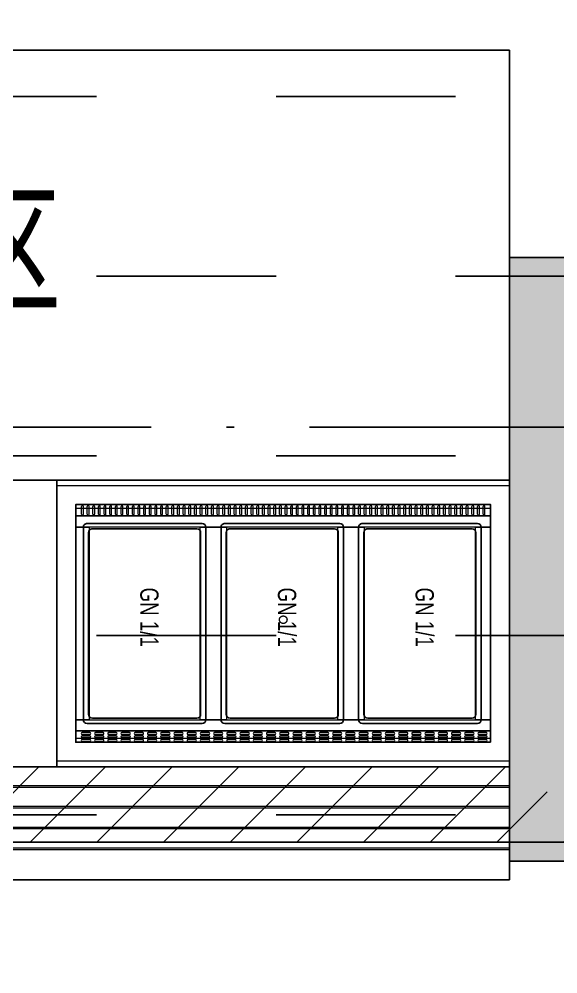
# Model space of a CAD drawing. Header units: millimetres. Extents: x 12325263 to 13848842, y -1463133 to 573208.
# Drawn here: x 12582797 to 12584225, y -844336 to -841805 of the extents above; entities that cross this region are included whole.
import ezdxf
from ezdxf.xclip import XClip

# ---------------------------------------------------------------- set-up
doc = ezdxf.new("R2010")
doc.units = ezdxf.units.MM
doc.header["$LTSCALE"] = 1000
doc.header["$XCLIPFRAME"] = 0
for name, pattern in [('DASHED', [19.05, 12.7, -6.35]), ('DOTE', [2.42, 2, -0.2, 0.02, -0.2]), ('HIDDEN', [9.525, 6.35, -3.175])]:
    doc.linetypes.add(name, pattern=pattern)
for name, color, linetype in [('A-ANNO-TEXT', 7, 'Continuous'), ('A-AXIS', 16, 'DOTE'), ('A-COLS', 6, 'Continuous'), ('A-WALL', 5, 'Continuous'), ('A-WALL-PATT', 8, 'Continuous'), ('A_WALL(防火墙)', 151, 'Continuous'), ('fur202301', 252, 'Continuous'), ('PUB_HATCH', 8, 'Continuous'), ('WALL', 5, 'Continuous'), ('WALL-SHATCH', 8, 'Continuous'), ('建筑-楼板开洞', 251, 'Continuous')]:
    doc.layers.add(name, color=color, linetype=linetype)
doc.styles.add('Chinese-08.15', font='swisscl.ttf')
doc.styles.add('TITXV', font='', dxfattribs={"width": 0.7})
doc.styles.get('TITXV').set_extended_font_data('SimSun')
pattern_1 = [(45, (0, 89.76), (-88.388383, 88.388383), [])]

# ---------------------------------------------------------------- blocks, each defined once
blk = doc.blocks.new('adgshg13-A$C7F010FC0')
at = {"layer": 'WALL-SHATCH'}
h = blk.add_hatch(color=256, dxfattribs=at)
h.dxf.hatch_style = 1
h.paths.add_polyline_path([(-60384.2, -16880.9), (-763.2, 197.5), (12587.6, -13153.3), (12587.6, -157996), (-162964.9, -188820.4), (-171262.4, -180522.9), (-171262.4, -31310.9), (-150707.2, -10755.7), (-131860.1, -7980.9), (-99162.4, -7980.9), (-99162.4, -4980.9), (-76620.4, -4980.9), (-70107.7, -16880.9)], flags=16)
h.paths.add_polyline_path([(-60091.2, -16380.9), (-646.9, 646.9), (12987.6, -12987.6), (12987.6, -158331.9), (-163100.6, -189250.4), (-171662.4, -180688.6), (-171662.4, -31145.2), (-150777.9, -10260.7), (-131896.7, -7480.9), (-99562.4, -7480.9), (-99562.4, -4580.9), (-76365.6, -4580.9), (-69907.5, -16380.9)])
blk = doc.blocks.new('A$C4C7A72D3')
at = {"layer": 'WALL', "color": 1}
blk.add_blockref('adgshg13-A$C7F010FC0', (210433, 205503.6), dxfattribs=at)
blk = doc.blocks.new('qlzw')
at = {"layer": 'A-AXIS'}
blk.add_line((12411416.8, 1038989.8), (12486866.8, 1038989.8), dxfattribs=at)
blk = doc.blocks.new('_FZH')
blk.add_lwpolyline([(-0.5, -0.5), (0.5, -0.5), (0.5, 0.5), (-0.5, 0.5)], close=True)
at = {"layer": 'PUB_HATCH'}
blk.add_solid([(-0.5, -0.5), (0.5, -0.5), (-0.5, 0.5), (0.5, 0.5)], dxfattribs=at)
blk = doc.blocks.new('asdfdsfds')
at = {"layer": 'A-COLS', "xscale": 1600, "yscale": 1000, "zscale": 1000, "rotation": 270}
blk.add_blockref('_FZH', (-19700, 42650), dxfattribs=at)
blk = doc.blocks.new('*U1479')
blk.add_lwpolyline([(25687.9, -43311.8), (25687.9, -39111.7, 0.414214), (25637.9, -39061.7), (25387.9, -39061.7), (25387.9, -43311.8), (25687.9, -43311.8)], format="xyb")
at = {"color": 1, "lineweight": 9}
for points in [[(25437.9, -43311.8), (25442.9, -43311.8), (25442.9, -39061.7), (25437.9, -39061.7)], [(25492.9, -43311.8), (25497.9, -43311.8), (25497.9, -39061.7), (25492.9, -39061.7)], [(25547.9, -43311.8), (25552.9, -43311.8), (25552.9, -39061.7), (25547.9, -39061.7)], [(25602.9, -43311.8), (25607.9, -43311.8), (25607.9, -39061.7), (25602.9, -39061.7)]]:
    blk.add_lwpolyline(points, close=True, dxfattribs=at)
blk = doc.blocks.new('*U1612')
blk.add_lwpolyline([(-145, -760), (125, -760), (125, 0), (-145, 0)], close=True)
blk = doc.blocks.new('asdgagfsgaj')
for p, q in [((-610338, 531905.9), (-610338, 532210.9)), ((-609818, 532220.9), (-610328, 532220.9)), ((-609808, 531905.9), (-609808, 532210.9)), ((-609818, 531895.9), (-610328, 531895.9))]:
    blk.add_line(p, q)
at = {"linetype": 'HIDDEN', "ltscale": 3}
for p, q in [((-609832, 532206.9), (-610314, 532206.9)), ((-610324, 531919.9), (-610324, 532196.9)), ((-609822, 531919.9), (-609822, 532196.9)), ((-609832, 531909.9), (-610314, 531909.9))]:
    blk.add_line(p, q, dxfattribs=at)
for centre, start, end in [((-610328, 532210.9), 90, 180), ((-610314, 532196.9), 90, 180), ((-609832, 532196.9), 0, 90), ((-609818, 532210.9), 0, 90), ((-610328, 531905.9), 180, 270), ((-610314, 531919.9), 180, 270), ((-609832, 531919.9), 270, 0), ((-609818, 531905.9), 270, 0)]:
    blk.add_arc(centre, 10, start, end)
at = {"lineweight": -3, "style": 'Chinese-08.15'}
blk.add_text('GN 1/1', height=48.4, dxfattribs=at).set_placement((-610168.2, 532046.8))
blk = doc.blocks.new('asdgag2020052511244176358')
at = {"lineweight": 9}
for p, q in [((1200, 0, 1.7), (0, 0, 1.7)), ((1200, 0, 1.7), (1200, -760, 1.7)), ((0, 0, 1.7), (0, -760, 1.7)), ((50, -105, 1.7), (50, -655, 1.7)), ((1150, -105, 1.7), (1150, -655, 1.7)), ((1200, -760, 1.7), (0, -760, 1.7))]:
    blk.add_line(p, q, dxfattribs=at)
at = {"color": 0, "lineweight": 0}
for p, q in [((61.4, -67.5, 1.7), (81.7, -67.5, 1.7)), ((61.4, -72.5, 1.7), (81.7, -72.5, 1.7)), ((96.4, -67.5, 1.7), (116.7, -67.5, 1.7)), ((96.4, -72.5, 1.7), (116.7, -72.5, 1.7)), ((131.5, -67.5, 1.7), (151.8, -67.5, 1.7)), ((131.5, -72.5, 1.7), (151.8, -72.5, 1.7)), ((166.5, -67.5, 1.7), (186.8, -67.5, 1.7)), ((166.5, -72.5, 1.7), (186.8, -72.5, 1.7)), ((201.6, -67.5, 1.7), (221.9, -67.5, 1.7)), ((201.6, -72.5, 1.7), (221.9, -72.5, 1.7)), ((236.6, -67.5, 1.7), (256.9, -67.5, 1.7)), ((236.6, -72.5, 1.7), (256.9, -72.5, 1.7)), ((271.7, -67.5, 1.7), (291.9, -67.5, 1.7)), ((271.7, -72.5, 1.7), (291.9, -72.5, 1.7)), ((306.7, -67.5, 1.7), (327, -67.5, 1.7)), ((306.7, -72.5, 1.7), (327, -72.5, 1.7)), ((341.7, -67.5, 1.7), (362, -67.5, 1.7)), ((341.7, -72.5, 1.7), (362, -72.5, 1.7)), ((376.8, -67.5, 1.7), (397.1, -67.5, 1.7)), ((376.8, -72.5, 1.7), (397.1, -72.5, 1.7)), ((411.8, -67.5, 1.7), (432.1, -67.5, 1.7)), ((411.8, -72.5, 1.7), (432.1, -72.5, 1.7)), ((446.9, -67.5, 1.7), (467.2, -67.5, 1.7)), ((446.9, -72.5, 1.7), (467.2, -72.5, 1.7)), ((481.9, -67.5, 1.7), (502.2, -67.5, 1.7)), ((481.9, -72.5, 1.7), (502.2, -72.5, 1.7)), ((517, -67.5, 1.7), (537.3, -67.5, 1.7)), ((517, -72.5, 1.7), (537.3, -72.5, 1.7)), ((552, -67.5, 1.7), (572.3, -67.5, 1.7)), ((552, -72.5, 1.7), (572.3, -72.5, 1.7)), ((587.1, -67.5, 1.7), (607.4, -67.5, 1.7)), ((587.1, -72.5, 1.7), (607.4, -72.5, 1.7)), ((622.1, -67.5, 1.7), (642.4, -67.5, 1.7)), ((622.1, -72.5, 1.7), (642.4, -72.5, 1.7)), ((657.2, -67.5, 1.7), (677.5, -67.5, 1.7)), ((657.2, -72.5, 1.7), (677.5, -72.5, 1.7)), ((692.2, -67.5, 1.7), (712.5, -67.5, 1.7)), ((692.2, -72.5, 1.7), (712.5, -72.5, 1.7)), ((727.3, -67.5, 1.7), (747.6, -67.5, 1.7)), ((727.3, -72.5, 1.7), (747.6, -72.5, 1.7)), ((762.3, -67.5, 1.7), (782.6, -67.5, 1.7)), ((762.3, -72.5, 1.7), (782.6, -72.5, 1.7)), ((797.4, -67.5, 1.7), (817.7, -67.5, 1.7)), ((797.4, -72.5, 1.7), (817.7, -72.5, 1.7)), ((832.4, -67.5, 1.7), (852.7, -67.5, 1.7)), ((832.4, -72.5, 1.7), (852.7, -72.5, 1.7)), ((867.5, -67.5, 1.7), (887.8, -67.5, 1.7)), ((867.5, -72.5, 1.7), (887.8, -72.5, 1.7)), ((902.5, -67.5, 1.7), (922.8, -67.5, 1.7)), ((902.5, -72.5, 1.7), (922.8, -72.5, 1.7)), ((937.6, -67.5, 1.7), (957.9, -67.5, 1.7)), ((937.6, -72.5, 1.7), (957.9, -72.5, 1.7)), ((972.6, -67.5, 1.7), (992.9, -67.5, 1.7)), ((972.6, -72.5, 1.7), (992.9, -72.5, 1.7)), ((1007.7, -67.5, 1.7), (1028, -67.5, 1.7)), ((1007.7, -72.5, 1.7), (1028, -72.5, 1.7)), ((1042.7, -67.5, 1.7), (1063, -67.5, 1.7)), ((1042.7, -72.5, 1.7), (1063, -72.5, 1.7)), ((1077.8, -67.5, 1.7), (1098.1, -67.5, 1.7)), ((1077.8, -72.5, 1.7), (1098.1, -72.5, 1.7)), ((1112.8, -67.5, 1.7), (1133.1, -67.5, 1.7)), ((1112.8, -72.5, 1.7), (1133.1, -72.5, 1.7)), ((61.4, -77.5, 1.7), (81.7, -77.5, 1.7)), ((61.4, -82.5, 1.7), (81.7, -82.5, 1.7)), ((61.4, -86, 1.7), (81.7, -86, 1.7)), ((61.4, -86, 1.7), (81.7, -86, 1.7)), ((61.4, -90.9, 1.7), (81.7, -90.9, 1.7)), ((96.4, -77.5, 1.7), (116.7, -77.5, 1.7)), ((96.4, -82.5, 1.7), (116.7, -82.5, 1.7)), ((96.4, -86, 1.7), (116.7, -86, 1.7)), ((96.4, -86, 1.7), (116.7, -86, 1.7)), ((96.4, -90.9, 1.7), (116.7, -90.9, 1.7)), ((131.5, -77.5, 1.7), (151.8, -77.5, 1.7)), ((131.5, -82.5, 1.7), (151.8, -82.5, 1.7)), ((131.5, -86, 1.7), (151.8, -86, 1.7)), ((131.5, -86, 1.7), (151.8, -86, 1.7)), ((131.5, -90.9, 1.7), (151.8, -90.9, 1.7)), ((166.5, -77.5, 1.7), (186.8, -77.5, 1.7)), ((166.5, -82.5, 1.7), (186.8, -82.5, 1.7)), ((166.5, -86, 1.7), (186.8, -86, 1.7)), ((166.5, -86, 1.7), (186.8, -86, 1.7)), ((166.5, -90.9, 1.7), (186.8, -90.9, 1.7)), ((201.6, -77.5, 1.7), (221.9, -77.5, 1.7)), ((201.6, -82.5, 1.7), (221.9, -82.5, 1.7)), ((201.6, -86, 1.7), (221.9, -86, 1.7)), ((201.6, -86, 1.7), (221.9, -86, 1.7)), ((201.6, -90.9, 1.7), (221.9, -90.9, 1.7)), ((236.6, -77.5, 1.7), (256.9, -77.5, 1.7)), ((236.6, -82.5, 1.7), (256.9, -82.5, 1.7)), ((236.6, -86, 1.7), (256.9, -86, 1.7)), ((236.6, -86, 1.7), (256.9, -86, 1.7)), ((236.6, -90.9, 1.7), (256.9, -90.9, 1.7)), ((271.7, -77.5, 1.7), (291.9, -77.5, 1.7)), ((271.7, -82.5, 1.7), (291.9, -82.5, 1.7)), ((271.7, -86, 1.7), (291.9, -86, 1.7)), ((271.7, -86, 1.7), (291.9, -86, 1.7)), ((271.7, -90.9, 1.7), (291.9, -90.9, 1.7)), ((306.7, -77.5, 1.7), (327, -77.5, 1.7)), ((306.7, -82.5, 1.7), (327, -82.5, 1.7)), ((306.7, -86, 1.7), (327, -86, 1.7)), ((306.7, -86, 1.7), (327, -86, 1.7)), ((306.7, -90.9, 1.7), (327, -90.9, 1.7)), ((341.7, -77.5, 1.7), (362, -77.5, 1.7)), ((341.7, -82.5, 1.7), (362, -82.5, 1.7)), ((341.7, -86, 1.7), (362, -86, 1.7)), ((341.7, -86, 1.7), (362, -86, 1.7)), ((341.7, -90.9, 1.7), (362, -90.9, 1.7)), ((376.8, -77.5, 1.7), (397.1, -77.5, 1.7)), ((376.8, -82.5, 1.7), (397.1, -82.5, 1.7)), ((376.8, -86, 1.7), (397.1, -86, 1.7)), ((376.8, -86, 1.7), (397.1, -86, 1.7)), ((376.8, -90.9, 1.7), (397.1, -90.9, 1.7)), ((411.8, -77.5, 1.7), (432.1, -77.5, 1.7)), ((411.8, -82.5, 1.7), (432.1, -82.5, 1.7)), ((411.8, -86, 1.7), (432.1, -86, 1.7)), ((411.8, -86, 1.7), (432.1, -86, 1.7)), ((411.8, -90.9, 1.7), (432.1, -90.9, 1.7)), ((446.9, -77.5, 1.7), (467.2, -77.5, 1.7)), ((446.9, -82.5, 1.7), (467.2, -82.5, 1.7)), ((446.9, -86, 1.7), (467.2, -86, 1.7)), ((446.9, -86, 1.7), (467.2, -86, 1.7)), ((446.9, -90.9, 1.7), (467.2, -90.9, 1.7)), ((481.9, -77.5, 1.7), (502.2, -77.5, 1.7)), ((481.9, -82.5, 1.7), (502.2, -82.5, 1.7)), ((481.9, -86, 1.7), (502.2, -86, 1.7)), ((481.9, -86, 1.7), (502.2, -86, 1.7)), ((481.9, -90.9, 1.7), (502.2, -90.9, 1.7)), ((517, -77.5, 1.7), (537.3, -77.5, 1.7)), ((517, -82.5, 1.7), (537.3, -82.5, 1.7)), ((517, -86, 1.7), (537.3, -86, 1.7)), ((517, -86, 1.7), (537.3, -86, 1.7)), ((517, -90.9, 1.7), (537.3, -90.9, 1.7)), ((552, -77.5, 1.7), (572.3, -77.5, 1.7)), ((552, -82.5, 1.7), (572.3, -82.5, 1.7)), ((552, -86, 1.7), (572.3, -86, 1.7)), ((552, -86, 1.7), (572.3, -86, 1.7)), ((552, -90.9, 1.7), (572.3, -90.9, 1.7)), ((587.1, -77.5, 1.7), (607.4, -77.5, 1.7)), ((587.1, -82.5, 1.7), (607.4, -82.5, 1.7)), ((587.1, -86, 1.7), (607.4, -86, 1.7)), ((587.1, -86, 1.7), (607.4, -86, 1.7)), ((587.1, -90.9, 1.7), (607.4, -90.9, 1.7)), ((622.1, -77.5, 1.7), (642.4, -77.5, 1.7)), ((622.1, -82.5, 1.7), (642.4, -82.5, 1.7)), ((622.1, -86, 1.7), (642.4, -86, 1.7)), ((622.1, -86, 1.7), (642.4, -86, 1.7)), ((622.1, -90.9, 1.7), (642.4, -90.9, 1.7)), ((657.2, -77.5, 1.7), (677.5, -77.5, 1.7)), ((657.2, -82.5, 1.7), (677.5, -82.5, 1.7)), ((657.2, -86, 1.7), (677.5, -86, 1.7)), ((657.2, -86, 1.7), (677.5, -86, 1.7)), ((657.2, -90.9, 1.7), (677.5, -90.9, 1.7)), ((692.2, -77.5, 1.7), (712.5, -77.5, 1.7)), ((692.2, -82.5, 1.7), (712.5, -82.5, 1.7)), ((692.2, -86, 1.7), (712.5, -86, 1.7)), ((692.2, -86, 1.7), (712.5, -86, 1.7)), ((692.2, -90.9, 1.7), (712.5, -90.9, 1.7)), ((727.3, -77.5, 1.7), (747.6, -77.5, 1.7)), ((727.3, -82.5, 1.7), (747.6, -82.5, 1.7)), ((727.3, -86, 1.7), (747.6, -86, 1.7)), ((727.3, -86, 1.7), (747.6, -86, 1.7)), ((727.3, -90.9, 1.7), (747.6, -90.9, 1.7)), ((762.3, -77.5, 1.7), (782.6, -77.5, 1.7)), ((762.3, -82.5, 1.7), (782.6, -82.5, 1.7)), ((762.3, -86, 1.7), (782.6, -86, 1.7)), ((762.3, -86, 1.7), (782.6, -86, 1.7)), ((762.3, -90.9, 1.7), (782.6, -90.9, 1.7)), ((797.4, -77.5, 1.7), (817.7, -77.5, 1.7)), ((797.4, -82.5, 1.7), (817.7, -82.5, 1.7)), ((797.4, -86, 1.7), (817.7, -86, 1.7)), ((797.4, -86, 1.7), (817.7, -86, 1.7)), ((797.4, -90.9, 1.7), (817.7, -90.9, 1.7)), ((832.4, -77.5, 1.7), (852.7, -77.5, 1.7)), ((832.4, -82.5, 1.7), (852.7, -82.5, 1.7)), ((832.4, -86, 1.7), (852.7, -86, 1.7)), ((832.4, -86, 1.7), (852.7, -86, 1.7)), ((832.4, -90.9, 1.7), (852.7, -90.9, 1.7)), ((867.5, -77.5, 1.7), (887.8, -77.5, 1.7)), ((867.5, -82.5, 1.7), (887.8, -82.5, 1.7)), ((867.5, -86, 1.7), (887.8, -86, 1.7)), ((867.5, -86, 1.7), (887.8, -86, 1.7)), ((867.5, -90.9, 1.7), (887.8, -90.9, 1.7)), ((902.5, -77.5, 1.7), (922.8, -77.5, 1.7)), ((902.5, -82.5, 1.7), (922.8, -82.5, 1.7)), ((902.5, -86, 1.7), (922.8, -86, 1.7)), ((902.5, -86, 1.7), (922.8, -86, 1.7)), ((902.5, -90.9, 1.7), (922.8, -90.9, 1.7)), ((937.6, -77.5, 1.7), (957.9, -77.5, 1.7)), ((937.6, -82.5, 1.7), (957.9, -82.5, 1.7)), ((937.6, -86, 1.7), (957.9, -86, 1.7)), ((937.6, -86, 1.7), (957.9, -86, 1.7)), ((937.6, -90.9, 1.7), (957.9, -90.9, 1.7)), ((972.6, -77.5, 1.7), (992.9, -77.5, 1.7)), ((972.6, -82.5, 1.7), (992.9, -82.5, 1.7)), ((972.6, -86, 1.7), (992.9, -86, 1.7)), ((972.6, -86, 1.7), (992.9, -86, 1.7)), ((972.6, -90.9, 1.7), (992.9, -90.9, 1.7)), ((1007.7, -77.5, 1.7), (1028, -77.5, 1.7)), ((1007.7, -82.5, 1.7), (1028, -82.5, 1.7)), ((1007.7, -86, 1.7), (1028, -86, 1.7)), ((1007.7, -86, 1.7), (1028, -86, 1.7)), ((1007.7, -90.9, 1.7), (1028, -90.9, 1.7)), ((1042.7, -77.5, 1.7), (1063, -77.5, 1.7)), ((1042.7, -82.5, 1.7), (1063, -82.5, 1.7)), ((1042.7, -86, 1.7), (1063, -86, 1.7)), ((1042.7, -86, 1.7), (1063, -86, 1.7)), ((1042.7, -90.9, 1.7), (1063, -90.9, 1.7)), ((1077.8, -77.5, 1.7), (1098.1, -77.5, 1.7)), ((1077.8, -82.5, 1.7), (1098.1, -82.5, 1.7)), ((1077.8, -86, 1.7), (1098.1, -86, 1.7)), ((1077.8, -86, 1.7), (1098.1, -86, 1.7)), ((1077.8, -90.9, 1.7), (1098.1, -90.9, 1.7)), ((1112.8, -77.5, 1.7), (1133.1, -77.5, 1.7)), ((1112.8, -82.5, 1.7), (1133.1, -82.5, 1.7)), ((1112.8, -86, 1.7), (1133.1, -86, 1.7)), ((1112.8, -86, 1.7), (1133.1, -86, 1.7)), ((1112.8, -90.9, 1.7), (1133.1, -90.9, 1.7)), ((65, -669.9, 1.7), (65, -690.2, 1.7)), ((70, -669.9, 1.7), (70, -690.2, 1.7)), ((80, -669.9, 1.7), (80, -690.2, 1.7)), ((85, -669.9, 1.7), (85, -690.2, 1.7)), ((95, -669.9, 1.7), (95, -690.2, 1.7)), ((100, -669.9, 1.7), (100, -690.2, 1.7)), ((110, -669.9, 1.7), (110, -690.2, 1.7)), ((115, -669.9, 1.7), (115, -690.2, 1.7)), ((125, -669.9, 1.7), (125, -690.2, 1.7)), ((130, -669.9, 1.7), (130, -690.2, 1.7)), ((140, -669.9, 1.7), (140, -690.2, 1.7)), ((145, -669.9, 1.7), (145, -690.2, 1.7)), ((155, -669.9, 1.7), (155, -690.2, 1.7)), ((160, -669.9, 1.7), (160, -690.2, 1.7)), ((170, -669.9, 1.7), (170, -690.2, 1.7)), ((175, -669.9, 1.7), (175, -690.2, 1.7)), ((185, -669.9, 1.7), (185, -690.2, 1.7)), ((190, -669.9, 1.7), (190, -690.2, 1.7)), ((200, -669.9, 1.7), (200, -690.2, 1.7)), ((205, -669.9, 1.7), (205, -690.2, 1.7)), ((215, -669.9, 1.7), (215, -690.2, 1.7)), ((220, -669.9, 1.7), (220, -690.2, 1.7)), ((230, -669.9, 1.7), (230, -690.2, 1.7)), ((235, -669.9, 1.7), (235, -690.2, 1.7)), ((245, -669.9, 1.7), (245, -690.2, 1.7)), ((250, -669.9, 1.7), (250, -690.2, 1.7)), ((260, -669.9, 1.7), (260, -690.2, 1.7)), ((265, -669.9, 1.7), (265, -690.2, 1.7)), ((275, -669.9, 1.7), (275, -690.2, 1.7)), ((280, -669.9, 1.7), (280, -690.2, 1.7)), ((290, -669.9, 1.7), (290, -690.2, 1.7)), ((295, -669.9, 1.7), (295, -690.2, 1.7)), ((305, -669.9, 1.7), (305, -690.2, 1.7)), ((310, -669.9, 1.7), (310, -690.2, 1.7)), ((320, -669.9, 1.7), (320, -690.2, 1.7)), ((325, -669.9, 1.7), (325, -690.2, 1.7)), ((335, -669.9, 1.7), (335, -690.2, 1.7)), ((340, -669.9, 1.7), (340, -690.2, 1.7)), ((350, -669.9, 1.7), (350, -690.2, 1.7)), ((355, -669.9, 1.7), (355, -690.2, 1.7)), ((365, -669.9, 1.7), (365, -690.2, 1.7)), ((370, -669.9, 1.7), (370, -690.2, 1.7)), ((380, -669.9, 1.7), (380, -690.2, 1.7)), ((385, -669.9, 1.7), (385, -690.2, 1.7)), ((395, -669.9, 1.7), (395, -690.2, 1.7)), ((400, -669.9, 1.7), (400, -690.2, 1.7)), ((410, -669.9, 1.7), (410, -690.2, 1.7)), ((415, -669.9, 1.7), (415, -690.2, 1.7)), ((425, -669.9, 1.7), (425, -690.2, 1.7)), ((430, -669.9, 1.7), (430, -690.2, 1.7)), ((440, -669.9, 1.7), (440, -690.2, 1.7)), ((445, -669.9, 1.7), (445, -690.2, 1.7)), ((455, -669.9, 1.7), (455, -690.2, 1.7)), ((460, -669.9, 1.7), (460, -690.2, 1.7)), ((470, -669.9, 1.7), (470, -690.2, 1.7)), ((475, -669.9, 1.7), (475, -690.2, 1.7)), ((485, -669.9, 1.7), (485, -690.2, 1.7)), ((490, -669.9, 1.7), (490, -690.2, 1.7)), ((500, -669.9, 1.7), (500, -690.2, 1.7)), ((505, -669.9, 1.7), (505, -690.2, 1.7)), ((515, -669.9, 1.7), (515, -690.2, 1.7)), ((520, -669.9, 1.7), (520, -690.2, 1.7)), ((530, -669.9, 1.7), (530, -690.2, 1.7)), ((535, -669.9, 1.7), (535, -690.2, 1.7)), ((545, -669.9, 1.7), (545, -690.2, 1.7)), ((550, -669.9, 1.7), (550, -690.2, 1.7)), ((560, -669.9, 1.7), (560, -690.2, 1.7)), ((565, -669.9, 1.7), (565, -690.2, 1.7)), ((575, -669.9, 1.7), (575, -690.2, 1.7)), ((580, -669.9, 1.7), (580, -690.2, 1.7)), ((590, -669.9, 1.7), (590, -690.2, 1.7)), ((595, -669.9, 1.7), (595, -690.2, 1.7)), ((605, -669.9, 1.7), (605, -690.2, 1.7)), ((610, -669.9, 1.7), (610, -690.2, 1.7)), ((620, -669.9, 1.7), (620, -690.2, 1.7)), ((625, -669.9, 1.7), (625, -690.2, 1.7)), ((635, -669.9, 1.7), (635, -690.2, 1.7)), ((640, -669.9, 1.7), (640, -690.2, 1.7)), ((650, -669.9, 1.7), (650, -690.2, 1.7)), ((655, -669.9, 1.7), (655, -690.2, 1.7)), ((665, -669.9, 1.7), (665, -690.2, 1.7)), ((670, -669.9, 1.7), (670, -690.2, 1.7)), ((680, -669.9, 1.7), (680, -690.2, 1.7)), ((685, -669.9, 1.7), (685, -690.2, 1.7)), ((695, -669.9, 1.7), (695, -690.2, 1.7)), ((700, -669.9, 1.7), (700, -690.2, 1.7)), ((710, -669.9, 1.7), (710, -690.2, 1.7)), ((715, -669.9, 1.7), (715, -690.2, 1.7)), ((725, -669.9, 1.7), (725, -690.2, 1.7)), ((730, -669.9, 1.7), (730, -690.2, 1.7)), ((740, -669.9, 1.7), (740, -690.2, 1.7)), ((745, -669.9, 1.7), (745, -690.2, 1.7)), ((755, -669.9, 1.7), (755, -690.2, 1.7)), ((760, -669.9, 1.7), (760, -690.2, 1.7)), ((770, -669.9, 1.7), (770, -690.2, 1.7)), ((775, -669.9, 1.7), (775, -690.2, 1.7)), ((785, -669.9, 1.7), (785, -690.2, 1.7)), ((790, -669.9, 1.7), (790, -690.2, 1.7)), ((800, -669.9, 1.7), (800, -690.2, 1.7)), ((805, -669.9, 1.7), (805, -690.2, 1.7)), ((815, -669.9, 1.7), (815, -690.2, 1.7)), ((820, -669.9, 1.7), (820, -690.2, 1.7)), ((830, -669.9, 1.7), (830, -690.2, 1.7)), ((835, -669.9, 1.7), (835, -690.2, 1.7)), ((845, -669.9, 1.7), (845, -690.2, 1.7)), ((850, -669.9, 1.7), (850, -690.2, 1.7)), ((860, -669.9, 1.7), (860, -690.2, 1.7)), ((865, -669.9, 1.7), (865, -690.2, 1.7)), ((875, -669.9, 1.7), (875, -690.2, 1.7)), ((880, -669.9, 1.7), (880, -690.2, 1.7)), ((890, -669.9, 1.7), (890, -690.2, 1.7)), ((895, -669.9, 1.7), (895, -690.2, 1.7)), ((905, -669.9, 1.7), (905, -690.2, 1.7)), ((910, -669.9, 1.7), (910, -690.2, 1.7)), ((920, -669.9, 1.7), (920, -690.2, 1.7)), ((925, -669.9, 1.7), (925, -690.2, 1.7)), ((935, -669.9, 1.7), (935, -690.2, 1.7)), ((940, -669.9, 1.7), (940, -690.2, 1.7)), ((950, -669.9, 1.7), (950, -690.2, 1.7)), ((955, -669.9, 1.7), (955, -690.2, 1.7)), ((965, -669.9, 1.7), (965, -690.2, 1.7)), ((970, -669.9, 1.7), (970, -690.2, 1.7)), ((980, -669.9, 1.7), (980, -690.2, 1.7)), ((985, -669.9, 1.7), (985, -690.2, 1.7)), ((995, -669.9, 1.7), (995, -690.2, 1.7)), ((1000, -669.9, 1.7), (1000, -690.2, 1.7)), ((1010, -669.9, 1.7), (1010, -690.2, 1.7)), ((1015, -669.9, 1.7), (1015, -690.2, 1.7)), ((1025, -669.9, 1.7), (1025, -690.2, 1.7)), ((1030, -669.9, 1.7), (1030, -690.2, 1.7)), ((1040, -669.9, 1.7), (1040, -690.2, 1.7)), ((1045, -669.9, 1.7), (1045, -690.2, 1.7)), ((1055, -669.9, 1.7), (1055, -690.2, 1.7)), ((1060, -669.9, 1.7), (1060, -690.2, 1.7)), ((1070, -669.9, 1.7), (1070, -690.2, 1.7)), ((1075, -669.9, 1.7), (1075, -690.2, 1.7)), ((1085, -669.9, 1.7), (1085, -690.2, 1.7)), ((1090, -669.9, 1.7), (1090, -690.2, 1.7)), ((1100, -669.9, 1.7), (1100, -690.2, 1.7)), ((1105, -669.9, 1.7), (1105, -690.2, 1.7)), ((1115, -669.9, 1.7), (1115, -690.2, 1.7)), ((1120, -669.9, 1.7), (1120, -690.2, 1.7)), ((1130, -669.9, 1.7), (1130, -690.2, 1.7)), ((1135, -669.9, 1.7), (1135, -690.2, 1.7))]:
    blk.add_line(p, q, dxfattribs=at)
at = {"elevation": 1.7}
for points in [[(0, 0), (1200, 0), (1200, -760), (0, -760)], [(50, -65), (1150, -65), (1150, -695), (50, -695)]]:
    blk.add_lwpolyline(points, close=True, dxfattribs=at)
at = {"color": 1, "linetype": 'DASHED', "lineweight": 13, "elevation": 1.7}
for points in [[(0, -15), (1200, -15)], [(50, -75), (1150, -75)], [(50, -685), (1150, -685)], [(0, -745), (1200, -745)]]:
    blk.add_lwpolyline(points, dxfattribs=at)
at = {"color": 1, "elevation": 1.7}
for points in [[(50, -65), (1150, -65), (1150, -95), (50, -95)], [(50, -665), (1150, -665), (1150, -695), (50, -695)]]:
    blk.add_lwpolyline(points, close=True, dxfattribs=at)
at = {"color": 1, "linetype": 'DASHED', "lineweight": 13, "elevation": 1.7}
for points in [[(50, -95), (1150, -95), (1150, -125), (50, -125)], [(50, -125), (90, -125), (90, -635), (50, -635)], [(385, -125), (455, -125), (455, -635), (385, -635)], [(750, -125), (820, -125), (820, -635), (750, -635)], [(1115, -125), (1150, -125), (1150, -635), (1115, -635)], [(50, -635), (1150, -635), (1150, -665), (50, -665)]]:
    blk.add_lwpolyline(points, close=True, dxfattribs=at)
at = {"color": 1, "linetype": 'DASHED', "lineweight": 13}
blk.add_circle((600, -390, 1.7), 10, dxfattribs=at)
at = {"color": 0, "lineweight": 0}
for centre, start, end in [((61.5, -70, 1.7), 92.3624, 267.6376), ((81.6, -70, 1.7), 272.3624, 87.6376), ((96.5, -70, 1.7), 92.3624, 267.6376), ((116.6, -70, 1.7), 272.3624, 87.6376), ((131.6, -70, 1.7), 92.3624, 267.6376), ((151.7, -70, 1.7), 272.3624, 87.6376), ((166.6, -70, 1.7), 92.3624, 267.6376), ((186.7, -70, 1.7), 272.3624, 87.6376), ((201.7, -70, 1.7), 92.3624, 267.6376), ((221.8, -70, 1.7), 272.3624, 87.6376), ((236.7, -70, 1.7), 92.3624, 267.6376), ((256.8, -70, 1.7), 272.3624, 87.6376), ((271.8, -70, 1.7), 92.3624, 267.6376), ((291.8, -70, 1.7), 272.3624, 87.6376), ((306.8, -70, 1.7), 92.3624, 267.6376), ((326.9, -70, 1.7), 272.3624, 87.6376), ((341.8, -70, 1.7), 92.3624, 267.6376), ((361.9, -70, 1.7), 272.3624, 87.6376), ((376.9, -70, 1.7), 92.3624, 267.6376), ((397, -70, 1.7), 272.3624, 87.6376), ((411.9, -70, 1.7), 92.3624, 267.6376), ((432, -70, 1.7), 272.3624, 87.6376), ((447, -70, 1.7), 92.3624, 267.6376), ((467.1, -70, 1.7), 272.3624, 87.6376), ((482, -70, 1.7), 92.3624, 267.6376), ((502.1, -70, 1.7), 272.3624, 87.6376), ((517.1, -70, 1.7), 92.3624, 267.6376), ((537.2, -70, 1.7), 272.3624, 87.6376), ((552.1, -70, 1.7), 92.3624, 267.6376), ((572.2, -70, 1.7), 272.3624, 87.6376), ((587.2, -70, 1.7), 92.3624, 267.6376), ((607.3, -70, 1.7), 272.3624, 87.6376), ((622.2, -70, 1.7), 92.3624, 267.6376), ((642.3, -70, 1.7), 272.3624, 87.6376), ((657.3, -70, 1.7), 92.3624, 267.6376), ((677.4, -70, 1.7), 272.3624, 87.6376), ((692.3, -70, 1.7), 92.3624, 267.6376), ((712.4, -70, 1.7), 272.3624, 87.6376), ((727.4, -70, 1.7), 92.3624, 267.6376), ((747.5, -70, 1.7), 272.3624, 87.6376), ((762.4, -70, 1.7), 92.3624, 267.6376), ((782.5, -70, 1.7), 272.3624, 87.6376), ((797.5, -70, 1.7), 92.3624, 267.6376), ((817.6, -70, 1.7), 272.3624, 87.6376), ((832.5, -70, 1.7), 92.3624, 267.6376), ((852.6, -70, 1.7), 272.3624, 87.6376), ((867.6, -70, 1.7), 92.3624, 267.6376), ((887.7, -70, 1.7), 272.3624, 87.6376), ((902.6, -70, 1.7), 92.3624, 267.6376), ((922.7, -70, 1.7), 272.3624, 87.6376), ((937.7, -70, 1.7), 92.3624, 267.6376), ((957.8, -70, 1.7), 272.3624, 87.6376), ((972.7, -70, 1.7), 92.3624, 267.6376), ((992.8, -70, 1.7), 272.3624, 87.6376), ((1007.8, -70, 1.7), 92.3624, 267.6376), ((1027.9, -70, 1.7), 272.3624, 87.6376), ((1042.8, -70, 1.7), 92.3624, 267.6376), ((1062.9, -70, 1.7), 272.3624, 87.6376), ((1077.9, -70, 1.7), 92.3624, 267.6376), ((1098, -70, 1.7), 272.3624, 87.6376), ((1112.9, -70, 1.7), 92.3624, 267.6376), ((1133, -70, 1.7), 272.3624, 87.6376), ((61.5, -80, 1.7), 92.3624, 267.6376), ((61.5, -88.4, 1.7), 92.3624, 267.6376), ((81.6, -80, 1.7), 272.3624, 87.6376), ((81.6, -88.4, 1.7), 272.3624, 87.6376), ((96.5, -80, 1.7), 92.3624, 267.6376), ((96.5, -88.4, 1.7), 92.3624, 267.6376), ((116.6, -80, 1.7), 272.3624, 87.6376), ((116.6, -88.4, 1.7), 272.3624, 87.6376), ((131.6, -80, 1.7), 92.3624, 267.6376), ((131.6, -88.4, 1.7), 92.3624, 267.6376), ((151.7, -80, 1.7), 272.3624, 87.6376), ((151.7, -88.4, 1.7), 272.3624, 87.6376), ((166.6, -80, 1.7), 92.3624, 267.6376), ((166.6, -88.4, 1.7), 92.3624, 267.6376), ((186.7, -80, 1.7), 272.3624, 87.6376), ((186.7, -88.4, 1.7), 272.3624, 87.6376), ((201.7, -80, 1.7), 92.3624, 267.6376), ((201.7, -88.4, 1.7), 92.3624, 267.6376), ((221.8, -80, 1.7), 272.3624, 87.6376), ((221.8, -88.4, 1.7), 272.3624, 87.6376), ((236.7, -80, 1.7), 92.3624, 267.6376), ((236.7, -88.4, 1.7), 92.3624, 267.6376), ((256.8, -80, 1.7), 272.3624, 87.6376), ((256.8, -88.4, 1.7), 272.3624, 87.6376), ((271.8, -80, 1.7), 92.3624, 267.6376), ((271.8, -88.4, 1.7), 92.3624, 267.6376), ((291.8, -80, 1.7), 272.3624, 87.6376), ((291.8, -88.4, 1.7), 272.3624, 87.6376), ((306.8, -80, 1.7), 92.3624, 267.6376), ((306.8, -88.4, 1.7), 92.3624, 267.6376), ((326.9, -80, 1.7), 272.3624, 87.6376), ((326.9, -88.4, 1.7), 272.3624, 87.6376), ((341.8, -80, 1.7), 92.3624, 267.6376), ((341.8, -88.4, 1.7), 92.3624, 267.6376), ((361.9, -80, 1.7), 272.3624, 87.6376), ((361.9, -88.4, 1.7), 272.3624, 87.6376), ((376.9, -80, 1.7), 92.3624, 267.6376), ((376.9, -88.4, 1.7), 92.3624, 267.6376), ((397, -80, 1.7), 272.3624, 87.6376), ((397, -88.4, 1.7), 272.3624, 87.6376), ((411.9, -80, 1.7), 92.3624, 267.6376), ((411.9, -88.4, 1.7), 92.3624, 267.6376), ((432, -80, 1.7), 272.3624, 87.6376), ((432, -88.4, 1.7), 272.3624, 87.6376), ((447, -80, 1.7), 92.3624, 267.6376), ((447, -88.4, 1.7), 92.3624, 267.6376), ((467.1, -80, 1.7), 272.3624, 87.6376), ((467.1, -88.4, 1.7), 272.3624, 87.6376), ((482, -80, 1.7), 92.3624, 267.6376), ((482, -88.4, 1.7), 92.3624, 267.6376), ((502.1, -80, 1.7), 272.3624, 87.6376), ((502.1, -88.4, 1.7), 272.3624, 87.6376), ((517.1, -80, 1.7), 92.3624, 267.6376), ((517.1, -88.4, 1.7), 92.3624, 267.6376), ((537.2, -80, 1.7), 272.3624, 87.6376), ((537.2, -88.4, 1.7), 272.3624, 87.6376), ((552.1, -80, 1.7), 92.3624, 267.6376), ((552.1, -88.4, 1.7), 92.3624, 267.6376), ((572.2, -80, 1.7), 272.3624, 87.6376), ((572.2, -88.4, 1.7), 272.3624, 87.6376), ((587.2, -80, 1.7), 92.3624, 267.6376), ((587.2, -88.4, 1.7), 92.3624, 267.6376), ((607.3, -80, 1.7), 272.3624, 87.6376), ((607.3, -88.4, 1.7), 272.3624, 87.6376), ((622.2, -80, 1.7), 92.3624, 267.6376), ((622.2, -88.4, 1.7), 92.3624, 267.6376), ((642.3, -80, 1.7), 272.3624, 87.6376), ((642.3, -88.4, 1.7), 272.3624, 87.6376), ((657.3, -80, 1.7), 92.3624, 267.6376), ((657.3, -88.4, 1.7), 92.3624, 267.6376), ((677.4, -80, 1.7), 272.3624, 87.6376), ((677.4, -88.4, 1.7), 272.3624, 87.6376), ((692.3, -80, 1.7), 92.3624, 267.6376), ((692.3, -88.4, 1.7), 92.3624, 267.6376), ((712.4, -80, 1.7), 272.3624, 87.6376), ((712.4, -88.4, 1.7), 272.3624, 87.6376), ((727.4, -80, 1.7), 92.3624, 267.6376), ((727.4, -88.4, 1.7), 92.3624, 267.6376), ((747.5, -80, 1.7), 272.3624, 87.6376), ((747.5, -88.4, 1.7), 272.3624, 87.6376), ((762.4, -80, 1.7), 92.3624, 267.6376), ((762.4, -88.4, 1.7), 92.3624, 267.6376), ((782.5, -80, 1.7), 272.3624, 87.6376), ((782.5, -88.4, 1.7), 272.3624, 87.6376), ((797.5, -80, 1.7), 92.3624, 267.6376), ((797.5, -88.4, 1.7), 92.3624, 267.6376), ((817.6, -80, 1.7), 272.3624, 87.6376), ((817.6, -88.4, 1.7), 272.3624, 87.6376), ((832.5, -80, 1.7), 92.3624, 267.6376), ((832.5, -88.4, 1.7), 92.3624, 267.6376), ((852.6, -80, 1.7), 272.3624, 87.6376), ((852.6, -88.4, 1.7), 272.3624, 87.6376), ((867.6, -80, 1.7), 92.3624, 267.6376), ((867.6, -88.4, 1.7), 92.3624, 267.6376), ((887.7, -80, 1.7), 272.3624, 87.6376), ((887.7, -88.4, 1.7), 272.3624, 87.6376), ((902.6, -80, 1.7), 92.3624, 267.6376), ((902.6, -88.4, 1.7), 92.3624, 267.6376), ((922.7, -80, 1.7), 272.3624, 87.6376), ((922.7, -88.4, 1.7), 272.3624, 87.6376), ((937.7, -80, 1.7), 92.3624, 267.6376), ((937.7, -88.4, 1.7), 92.3624, 267.6376), ((957.8, -80, 1.7), 272.3624, 87.6376), ((957.8, -88.4, 1.7), 272.3624, 87.6376), ((972.7, -80, 1.7), 92.3624, 267.6376), ((972.7, -88.4, 1.7), 92.3624, 267.6376), ((992.8, -80, 1.7), 272.3624, 87.6376), ((992.8, -88.4, 1.7), 272.3624, 87.6376), ((1007.8, -80, 1.7), 92.3624, 267.6376), ((1007.8, -88.4, 1.7), 92.3624, 267.6376), ((1027.9, -80, 1.7), 272.3624, 87.6376), ((1027.9, -88.4, 1.7), 272.3624, 87.6376), ((1042.8, -80, 1.7), 92.3624, 267.6376), ((1042.8, -88.4, 1.7), 92.3624, 267.6376), ((1062.9, -80, 1.7), 272.3624, 87.6376), ((1062.9, -88.4, 1.7), 272.3624, 87.6376), ((1077.9, -80, 1.7), 92.3624, 267.6376), ((1077.9, -88.4, 1.7), 92.3624, 267.6376), ((1098, -80, 1.7), 272.3624, 87.6376), ((1098, -88.4, 1.7), 272.3624, 87.6376), ((1112.9, -80, 1.7), 92.3624, 267.6376), ((1112.9, -88.4, 1.7), 92.3624, 267.6376), ((1133, -80, 1.7), 272.3624, 87.6376), ((1133, -88.4, 1.7), 272.3624, 87.6376), ((67.5, -670, 1.7), 2.3624, 177.6376), ((82.5, -670, 1.7), 2.3624, 177.6376), ((97.5, -670, 1.7), 2.3624, 177.6376), ((112.5, -670, 1.7), 2.3624, 177.6376), ((127.5, -670, 1.7), 2.3624, 177.6376), ((142.5, -670, 1.7), 2.3624, 177.6376), ((157.5, -670, 1.7), 2.3624, 177.6376), ((172.5, -670, 1.7), 2.3624, 177.6376), ((187.5, -670, 1.7), 2.3624, 177.6376), ((202.5, -670, 1.7), 2.3624, 177.6376), ((217.5, -670, 1.7), 2.3624, 177.6376), ((232.5, -670, 1.7), 2.3624, 177.6376), ((247.5, -670, 1.7), 2.3624, 177.6376), ((262.5, -670, 1.7), 2.3624, 177.6376), ((277.5, -670, 1.7), 2.3624, 177.6376), ((292.5, -670, 1.7), 2.3624, 177.6376), ((307.5, -670, 1.7), 2.3624, 177.6376), ((322.5, -670, 1.7), 2.3624, 177.6376), ((337.5, -670, 1.7), 2.3624, 177.6376), ((352.5, -670, 1.7), 2.3624, 177.6376), ((367.5, -670, 1.7), 2.3624, 177.6376), ((382.5, -670, 1.7), 2.3624, 177.6376), ((397.5, -670, 1.7), 2.3624, 177.6376), ((412.5, -670, 1.7), 2.3624, 177.6376), ((427.5, -670, 1.7), 2.3624, 177.6376), ((442.5, -670, 1.7), 2.3624, 177.6376), ((457.5, -670, 1.7), 2.3624, 177.6376), ((472.5, -670, 1.7), 2.3624, 177.6376), ((487.5, -670, 1.7), 2.3624, 177.6376), ((502.5, -670, 1.7), 2.3624, 177.6376), ((517.5, -670, 1.7), 2.3624, 177.6376), ((532.5, -670, 1.7), 2.3624, 177.6376), ((547.5, -670, 1.7), 2.3624, 177.6376), ((562.5, -670, 1.7), 2.3624, 177.6376), ((577.5, -670, 1.7), 2.3624, 177.6376), ((592.5, -670, 1.7), 2.3624, 177.6376), ((607.5, -670, 1.7), 2.3624, 177.6376), ((622.5, -670, 1.7), 2.3624, 177.6376), ((637.5, -670, 1.7), 2.3624, 177.6376), ((652.5, -670, 1.7), 2.3624, 177.6376), ((667.5, -670, 1.7), 2.3624, 177.6376), ((682.5, -670, 1.7), 2.3624, 177.6376), ((697.5, -670, 1.7), 2.3624, 177.6376), ((712.5, -670, 1.7), 2.3624, 177.6376), ((727.5, -670, 1.7), 2.3624, 177.6376), ((742.5, -670, 1.7), 2.3624, 177.6376), ((757.5, -670, 1.7), 2.3624, 177.6376), ((772.5, -670, 1.7), 2.3624, 177.6376), ((787.5, -670, 1.7), 2.3624, 177.6376), ((802.5, -670, 1.7), 2.3624, 177.6376), ((817.5, -670, 1.7), 2.3624, 177.6376), ((832.5, -670, 1.7), 2.3624, 177.6376), ((847.5, -670, 1.7), 2.3624, 177.6376), ((862.5, -670, 1.7), 2.3624, 177.6376), ((877.5, -670, 1.7), 2.3624, 177.6376), ((892.5, -670, 1.7), 2.3624, 177.6376), ((907.5, -670, 1.7), 2.3624, 177.6376), ((922.5, -670, 1.7), 2.3624, 177.6376), ((937.5, -670, 1.7), 2.3624, 177.6376), ((952.5, -670, 1.7), 2.3624, 177.6376), ((967.5, -670, 1.7), 2.3624, 177.6376), ((982.5, -670, 1.7), 2.3624, 177.6376), ((997.5, -670, 1.7), 2.3624, 177.6376), ((1012.5, -670, 1.7), 2.3624, 177.6376), ((1027.5, -670, 1.7), 2.3624, 177.6376), ((1042.5, -670, 1.7), 2.3624, 177.6376), ((1057.5, -670, 1.7), 2.3624, 177.6376), ((1072.5, -670, 1.7), 2.3624, 177.6376), ((1087.5, -670, 1.7), 2.3624, 177.6376), ((1102.5, -670, 1.7), 2.3624, 177.6376), ((1117.5, -670, 1.7), 2.3624, 177.6376), ((1132.5, -670, 1.7), 2.3624, 177.6376), ((67.5, -690.1, 1.7), 182.3624, 357.6376), ((82.5, -690.1, 1.7), 182.3624, 357.6376), ((97.5, -690.1, 1.7), 182.3624, 357.6376), ((112.5, -690.1, 1.7), 182.3624, 357.6376), ((127.5, -690.1, 1.7), 182.3624, 357.6376), ((142.5, -690.1, 1.7), 182.3624, 357.6376), ((157.5, -690.1, 1.7), 182.3624, 357.6376), ((172.5, -690.1, 1.7), 182.3624, 357.6376), ((187.5, -690.1, 1.7), 182.3624, 357.6376), ((202.5, -690.1, 1.7), 182.3624, 357.6376), ((217.5, -690.1, 1.7), 182.3624, 357.6376), ((232.5, -690.1, 1.7), 182.3624, 357.6376), ((247.5, -690.1, 1.7), 182.3624, 357.6376), ((262.5, -690.1, 1.7), 182.3624, 357.6376), ((277.5, -690.1, 1.7), 182.3624, 357.6376), ((292.5, -690.1, 1.7), 182.3624, 357.6376), ((307.5, -690.1, 1.7), 182.3624, 357.6376), ((322.5, -690.1, 1.7), 182.3624, 357.6376), ((337.5, -690.1, 1.7), 182.3624, 357.6376), ((352.5, -690.1, 1.7), 182.3624, 357.6376), ((367.5, -690.1, 1.7), 182.3624, 357.6376), ((382.5, -690.1, 1.7), 182.3624, 357.6376), ((397.5, -690.1, 1.7), 182.3624, 357.6376), ((412.5, -690.1, 1.7), 182.3624, 357.6376), ((427.5, -690.1, 1.7), 182.3624, 357.6376), ((442.5, -690.1, 1.7), 182.3624, 357.6376), ((457.5, -690.1, 1.7), 182.3624, 357.6376), ((472.5, -690.1, 1.7), 182.3624, 357.6376), ((487.5, -690.1, 1.7), 182.3624, 357.6376), ((502.5, -690.1, 1.7), 182.3624, 357.6376), ((517.5, -690.1, 1.7), 182.3624, 357.6376), ((532.5, -690.1, 1.7), 182.3624, 357.6376), ((547.5, -690.1, 1.7), 182.3624, 357.6376), ((562.5, -690.1, 1.7), 182.3624, 357.6376), ((577.5, -690.1, 1.7), 182.3624, 357.6376), ((592.5, -690.1, 1.7), 182.3624, 357.6376), ((607.5, -690.1, 1.7), 182.3624, 357.6376), ((622.5, -690.1, 1.7), 182.3624, 357.6376), ((637.5, -690.1, 1.7), 182.3624, 357.6376), ((652.5, -690.1, 1.7), 182.3624, 357.6376), ((667.5, -690.1, 1.7), 182.3624, 357.6376), ((682.5, -690.1, 1.7), 182.3624, 357.6376), ((697.5, -690.1, 1.7), 182.3624, 357.6376), ((712.5, -690.1, 1.7), 182.3624, 357.6376), ((727.5, -690.1, 1.7), 182.3624, 357.6376), ((742.5, -690.1, 1.7), 182.3624, 357.6376), ((757.5, -690.1, 1.7), 182.3624, 357.6376), ((772.5, -690.1, 1.7), 182.3624, 357.6376), ((787.5, -690.1, 1.7), 182.3624, 357.6376), ((802.5, -690.1, 1.7), 182.3624, 357.6376), ((817.5, -690.1, 1.7), 182.3624, 357.6376), ((832.5, -690.1, 1.7), 182.3624, 357.6376), ((847.5, -690.1, 1.7), 182.3624, 357.6376), ((862.5, -690.1, 1.7), 182.3624, 357.6376), ((877.5, -690.1, 1.7), 182.3624, 357.6376), ((892.5, -690.1, 1.7), 182.3624, 357.6376), ((907.5, -690.1, 1.7), 182.3624, 357.6376), ((922.5, -690.1, 1.7), 182.3624, 357.6376), ((937.5, -690.1, 1.7), 182.3624, 357.6376), ((952.5, -690.1, 1.7), 182.3624, 357.6376), ((967.5, -690.1, 1.7), 182.3624, 357.6376), ((982.5, -690.1, 1.7), 182.3624, 357.6376), ((997.5, -690.1, 1.7), 182.3624, 357.6376), ((1012.5, -690.1, 1.7), 182.3624, 357.6376), ((1027.5, -690.1, 1.7), 182.3624, 357.6376), ((1042.5, -690.1, 1.7), 182.3624, 357.6376), ((1057.5, -690.1, 1.7), 182.3624, 357.6376), ((1072.5, -690.1, 1.7), 182.3624, 357.6376), ((1087.5, -690.1, 1.7), 182.3624, 357.6376), ((1102.5, -690.1, 1.7), 182.3624, 357.6376), ((1117.5, -690.1, 1.7), 182.3624, 357.6376), ((1132.5, -690.1, 1.7), 182.3624, 357.6376)]:
    blk.add_arc(centre, 2.48, start, end, dxfattribs=at)
at = {"rotation": 90}
for p in [(532295.9, 609693, 1.7), (532660.9, 609693, 1.7), (533025.9, 609693, 1.7)]:
    blk.add_blockref('asdgagfsgaj', p, dxfattribs=at)
blk = doc.blocks.new('sdfgsdffhg')
at = {"layer": 'fur202301'}
blk.add_blockref('*U1612', (1688.1, 31029.9, 1.7), dxfattribs=at)
at = {"layer": 'fur202301', "rotation": 180}
blk.add_blockref('asdgag2020052511244176358', (3013.1, 30269.9, 0), dxfattribs=at)
at = {"layer": 'fur202301', "xscale": -1, "rotation": 90}
blk.add_blockref('*U1479', (-40298.6, 55658.2, 0), dxfattribs=at)

msp = doc.modelspace()

# ---------------------------------------------------------------- block references
ref = msp.add_blockref('A$C4C7A72D3', (12385714.9, -906209.5), dxfattribs=dict(rotation=350.041249254255))
XClip(ref).set_block_clipping_path([(223442.8584877662, 85923.1187333744), (220542.7961432356, 85923.1422391906), (220542.8579492103, 89292.823275506), (211526.9150355905, 89292.8101311298), (210631.4331447985, 94392.8080583527), (206113.3685902953, 94392.8025418455), (206001.4315187763, 95030.3127344656), (204376.2826588508, 94744.9613686837), (203364.4570056833, 100506.9030052917), (197947.3947122637, 99555.7482674252), (192482.3428474721, 130679.4765393781), (190118.7804593667, 130264.4504016289), (191623.4071957469, 121695.6427078634), (177046.6486519482, 119136.2011700841), (175707.6223907359, 126760.8483765714), (173902.988371335, 128026.4039125028), (169528.3854461554, 127258.2903269802), (169070.0967394859, 129868.3614864857), (163308.2517458182, 128856.6693391807), (163766.52659606, 126246.6171700556), (159679.1795131005, 125528.9180921423), (170669.6888374612, 62935.797914044), (167222.1989369914, 62330.4650948944), (167939.7759490944, 58243.6808593175), (171386.9528796654, 58848.2912487988), (172857.0656793863, 50477.0032648193), (165962.5026008021, 49266.4230898353), (168037.7813034765, 37447.1796448426), (140649.9584970828, 32638.2390106404), (115387.9799239188, 28202.5781787895), (95598.7254695911, 140907.4332163476), (226939.476109907, 163968.8668500402), (240128.6952811591, 88852.8973128139)])

# ---------------------------------------------------------------- next in the draw order: hatches: boundary and pattern name
at = {"layer": '建筑-楼板开洞'}
h = msp.add_hatch(dxfattribs=at)
h.set_pattern_fill('DASH', color=256, scale=500)
h.set_pattern_definition([(0, (0, 0), (476.25, 476.25), [476.25, -476.25])])
h.paths.add_polyline_path([(12597696.7, -842386.8), (12590696.8, -842386.9), (12590697.1, -843986.8), (12595796.8, -843986.9), (12595797.1, -849736.9), (12588796.8, -849736.8), (12588796.8, -851936.8), (12564896.8, -851936.8), (12564896.8, -816186.8), (12568846.8, -816186.8), (12568846.8, -816040), (12568846.8, -807536.8), (12574696.8, -807536.8), (12574696.8, -810386.8), (12575896.8, -810386.8), (12579055.2, -810386.8), (12580496.9, -811828.2), (12580696.9, -819086.9), (12595696.9, -819086.7), (12595696.9, -812786.8), (12597696.7, -812786.8)])

# ---------------------------------------------------------------- next in the draw order: block references
at = {"color": 2}
msp.add_blockref('qlzw', (133430, -1881876.5), dxfattribs=at)
msp.add_blockref('asdfdsfds', (12604296.8, -885886.8))

# ---------------------------------------------------------------- next in the draw order: block references
msp.add_blockref('sdfgsdffhg', (12581083.9, -874056.8, 0))

# ---------------------------------------------------------------- next in the draw order: hatches: boundary and pattern name
at = {"layer": 'A-WALL-PATT'}
h = msp.add_hatch(dxfattribs=at)
h.set_pattern_fill('普通砖', color=256, scale=50, style=0)
h.set_pattern_definition(pattern_1)
h.paths.add_polyline_path([(12579746.8, -843853.2), (12579746.8, -843986.6), (12584196.8, -843986.6), (12584196.8, -843853.2), (12584096.8, -843786.6), (12579846.8, -843786.6)])
h = msp.add_hatch(dxfattribs=at)
h.set_pattern_fill('普通砖', color=256, scale=50, style=0)
h.set_pattern_definition(pattern_1)
h.paths.add_polyline_path([(12584196.8, -843853.2), (12584196.8, -843986.6), (12586596.8, -843986.6), (12586663.5, -843886.6), (12586596.8, -843786.6), (12584296.8, -843786.6)])

# ---------------------------------------------------------------- next in the draw order: linework, layer by layer
at = {"layer": 'A-WALL'}
for p in [(12580246.8, -841886.8), (12584096.8, -843786.6)]:
    msp.add_line(p, (12584096.8, -841886.8), dxfattribs=at)
at = {"layer": 'A_WALL(防火墙)'}
for p, q in [((12579846.8, -843786.6), (12584096.8, -843786.6)), ((12579746.8, -843986.6), (12584196.8, -843986.6)), ((12584196.8, -843986.6), (12586596.8, -843986.6))]:
    msp.add_line(p, q, dxfattribs=at)

# ---------------------------------------------------------------- next in the draw order: texts
at = {"layer": 'A-ANNO-TEXT', "style": 'TITXV', "width": 0.7}
msp.add_text('派餐区', height=271.9, dxfattribs=at).set_placement((12582129.4, -842550))

doc.saveas('drawing.dxf')
